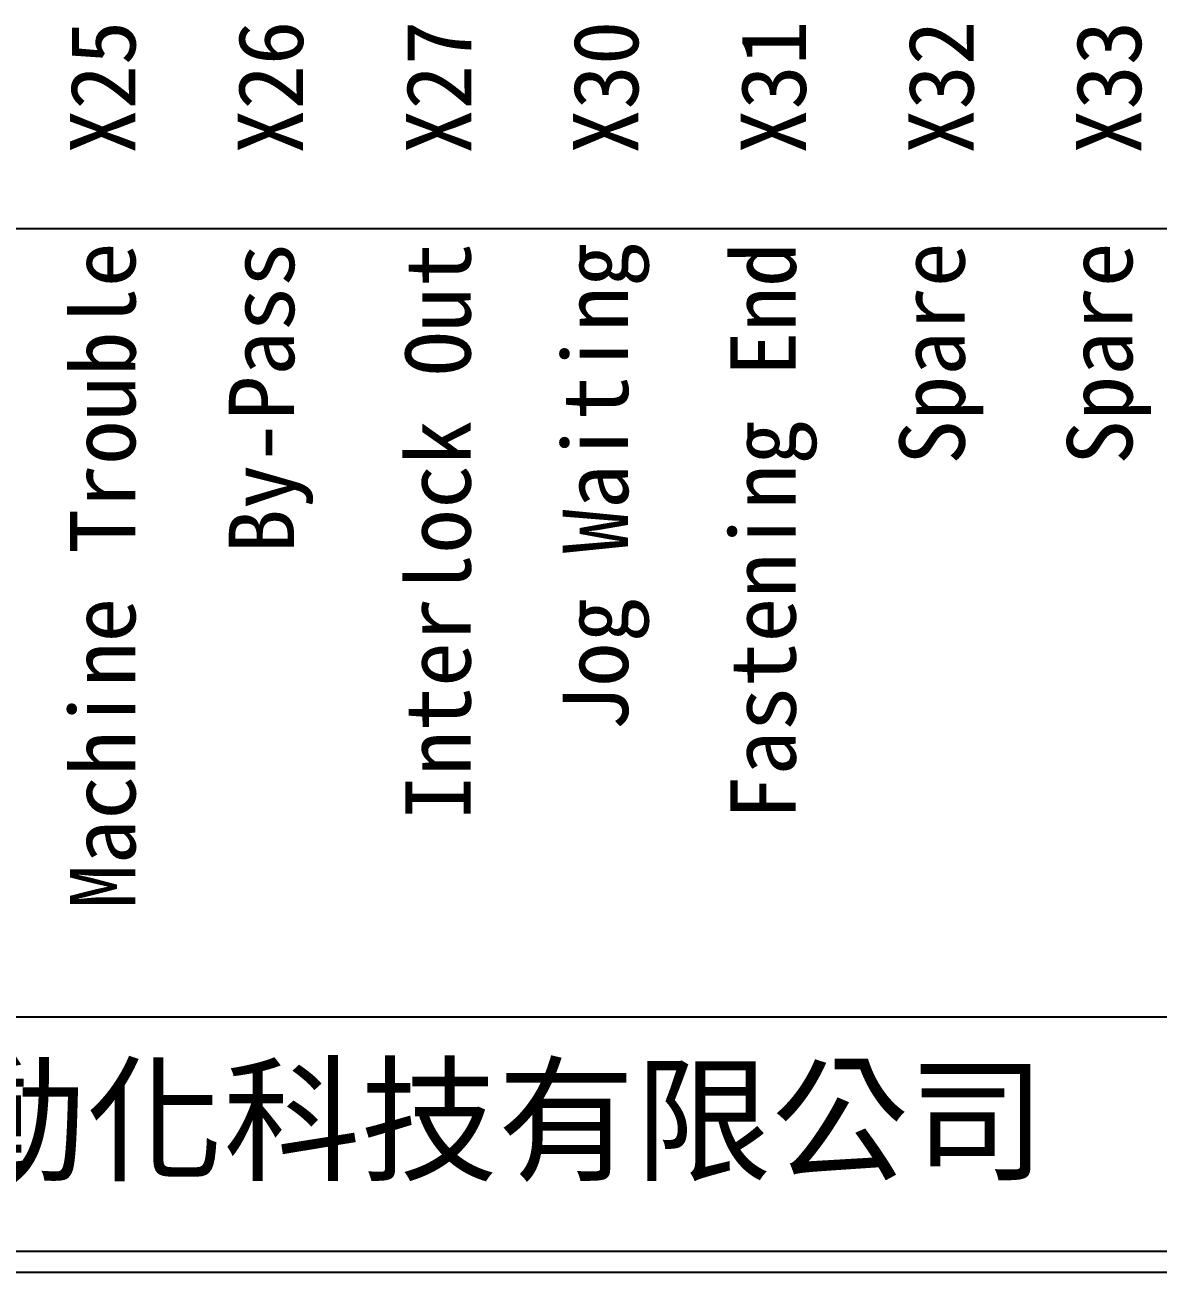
# Model space of a CAD drawing. Extents: x 627 to 914, y 3 to 207.
# Drawn here: x 694.9 to 762.5, y 3 to 77.5 of the extents above; entities that cross this region are included whole.
import ezdxf

# ---------------------------------------------------------------- set-up
doc = ezdxf.new("R2010")
doc.units = 0
doc.layers.add('圖框層', color=7, linetype='CONTINUOUS')
doc.layers.add('標尺寸層', color=3, linetype='CONTINUOUS')
doc.styles.add('CNS', font='romanc.shx', dxfattribs={"bigfont": 'chineset.shx'})
doc.styles.add('STSL', font='kaiu.ttf')

msp = doc.modelspace()

# ---------------------------------------------------------------- linework, layer by layer
at = {"layer": '圖框層', "color": 7}
for p, q in [((628.447, 18.25), (912.947, 18.25)), ((628.447, 4.25), (912.947, 4.25)), ((627.197, 3), (914.197, 3))]:
    msp.add_line(p, q, dxfattribs=at)
at = {"layer": '標尺寸層', "color": 7}
msp.add_line((632.246, 65.34), (910.117, 65.34), dxfattribs=at)

# ---------------------------------------------------------------- texts
at = {"layer": '圖框層', "color": 4, "style": 'STSL'}
msp.add_text('泓陞自動化科技有限公司', height=6, dxfattribs=at).set_placement((665.8, 9.076))
at = {"layer": '標尺寸層', "color": 7, "char_height": 3.9, "rotation": 90, "style": 'CNS'}
for s, insert, width, attachment_point in [('{\\fDFKai-SB|b0|i0|c136|p65;X26}', (709.556, 73.768), 25.10594, 5), ('{\\fDFKai-SB|b0|i0|c136|p65;X31}', (739.585, 73.768), 25.10594, 5), ('{\\fDFKai-SB|b0|i0|c136|p65;X32}', (749.595, 73.768), 25.10594, 5), ('{\\fDFKai-SB|b0|i0|c136|p65;X25}', (699.546, 73.768), 25.10594, 5), ('{\\fDFKai-SB|b0|i0|c136|p65;X27}', (719.565, 73.768), 25.10594, 5), ('{\\fDFKai-SB|b0|i0|c136|p65;X30}', (729.575, 73.768), 25.10594, 5), ('{\\fDFKai-SB|b0|i0|c136|p65;X33}', (759.605, 73.768), 25.10594, 5), ('{\\fDFKai-SB|b0|i0|c136|p65;Machine Trouble}', (699.546, 64.491), 43.24544, 6), ('{\\fDFKai-SB|b0|i0|c136|p65;By-Pass}', (709.556, 64.491), 43.24544, 6), ('{\\fDFKai-SB|b0|i0|c136|p65;Interlock Out}', (719.565, 64.491), 43.24544, 6), ('{\\fDFKai-SB|b0|i0|c136|p65;Jog Waiting}', (729.575, 64.491), 43.24544, 6), ('{\\fDFKai-SB|b0|i0|c136|p65;Fastening End}', (739.585, 64.491), 43.24544, 6), ('{\\fDFKai-SB|b0|i0|c136|p65;Spare}', (749.595, 64.491), 43.24544, 6), ('{\\fDFKai-SB|b0|i0|c136|p65;Spare}', (759.605, 64.491), 43.24544, 6)]:
    msp.add_mtext(s, dxfattribs=dict(at, insert=insert, width=width, attachment_point=attachment_point))

doc.saveas('drawing.dxf')
